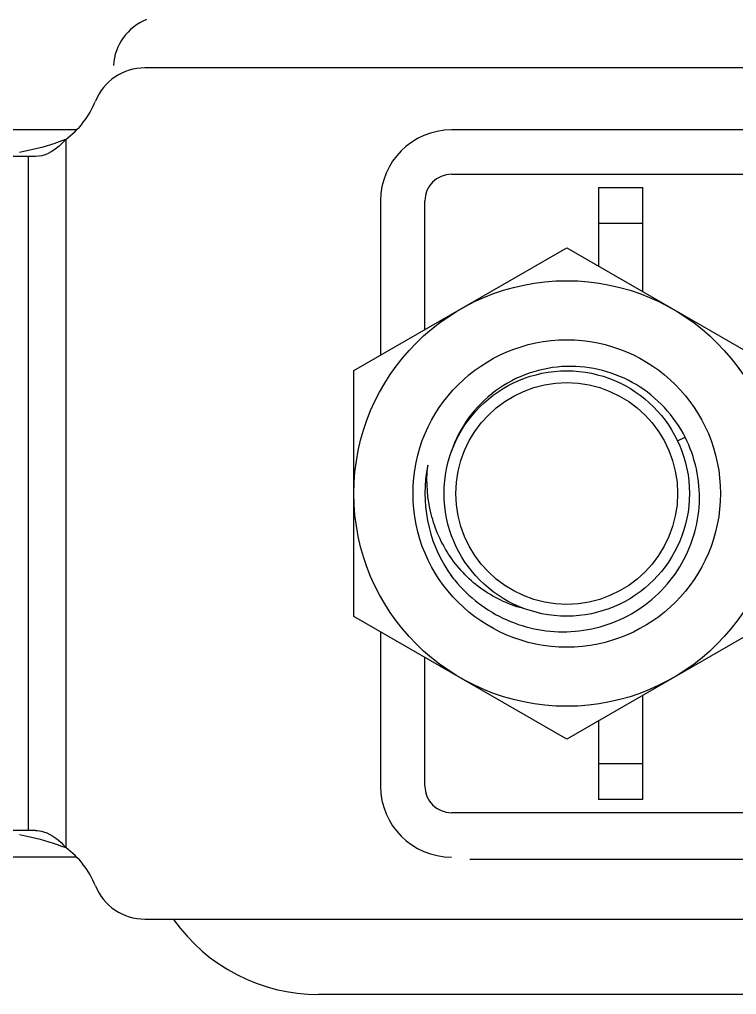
# Model space of a CAD drawing. Extents: x 27938 to 1042331, y -235042 to 1535213.
# Drawn here: x 724770.4 to 725101, y 744770.2 to 745219.8 of the extents above; entities that cross this region are included whole.
import ezdxf

# ---------------------------------------------------------------- set-up
doc = ezdxf.new("R2010")
doc.units = 0
doc.header["$LTSCALE"] = 1000
doc.header["$MEASUREMENT"] = 0

msp = doc.modelspace()

# ---------------------------------------------------------------- linework, layer by layer
for p, q in [((725171.94, 745197.47), (724828.15, 745197.47)), ((724796.6, 745168.85), (724731.7, 745168.85)), ((726415.84, 745168.86), (724969.55, 745168.85)), ((724791.69, 745164.5), (724791.69, 744837.92)), ((724777.79, 745156.59), (724402.81, 745156.59)), ((724774.34, 745156.59), (724774.34, 744845.84)), ((724969.55, 745148.41), (725239.41, 745148.41)), ((725037.42, 745142.28), (725057.86, 745142.28)), ((725037.42, 745142.28), (725037.42, 745106.03)), ((725057.86, 745094.22), (725057.86, 745142.28)), ((724936.84, 745136.14), (724936.84, 745064.95)), ((724957.28, 745076.75), (724957.28, 745136.14)), ((725037.42, 745125.92), (725057.86, 745125.92)), ((724924.57, 745057.87), (725022.7, 745114.52)), ((725022.7, 745114.52), (725120.83, 745057.87)), ((724924.57, 744944.56), (724924.57, 745057.87)), ((725073.78, 745025.51), (725077.29, 745027.18)), ((725022.7, 744887.9), (724924.57, 744944.56)), ((725120.83, 744944.56), (725022.7, 744887.9)), ((724936.84, 744937.48), (724936.84, 744866.28)), ((724957.28, 744866.28), (724957.28, 744925.67)), ((725057.86, 744860.15), (725057.86, 744908.2)), ((725037.42, 744896.4), (725037.42, 744860.15)), ((725057.86, 744876.51), (725037.42, 744876.51)), ((725057.86, 744860.15), (725037.42, 744860.15)), ((725239.41, 744854.02), (724969.55, 744854.02)), ((724777.79, 744845.84), (724402.81, 744845.84)), ((724796.6, 744833.57), (724731.7, 744833.57)), ((726415.84, 744832.71), (724978.05, 744832.43)), ((724828.15, 744804.95), (725171.94, 744804.95)), ((725137.19, 744770.2), (724908.22, 744770.2))]:
    msp.add_line(p, q)
for radius in [98.13, 70.88, 56.57, 51.11]:
    msp.add_circle((725022.7, 745001.21), radius)
for centre, radius, start, end in [((724838.13, 745197.03), 24.53, 112.0243, 176.3478), ((724828.15, 745172.94), 24.53, 90, 157.9757), ((724767.51, 745197.47), 40.89, 306.2515, 337.9757), ((724969.55, 745136.14), 32.71, 90, 180), ((724969.55, 745136.14), 12.27, 90, 180), ((725022.7, 745001.21), 65.4, 168.5415, 213.5415), ((725022.48, 745001.26), 65.17, 168.542, 169.9459), ((725023.11, 745007.36), 64.87, 173.9459, 174.8169), ((725022.83, 745001.2), 65.53, 169.9486, 175.033), ((725022.64, 745001.18), 65.33, 213.5438, 216.97), ((725021.64, 745002.49), 65.24, 214.988, 217.5933), ((724969.55, 744866.28), 32.71, 180, 270), ((724969.55, 744866.28), 12.27, 180, 270), ((724767.51, 744804.95), 40.89, 22.0243, 53.7485), ((724828.15, 744829.48), 24.53, 202.0243, 270), ((724908.22, 744851.97), 81.78, 215.2532, 270)]:
    msp.add_arc(centre, radius, start, end)
for points, knots in [([(724791.69, 745164.5), (724790.02, 745163.83), (724783.08, 745161.3), (724775.89, 745159.5), (724770.38, 745158.51)], [0, 0, 0, 0, 0.242689, 1, 1, 1, 1]), ([(724791.69, 745164.5), (724790.76, 745163.4), (724787.06, 745159.53), (724781.76, 745156.59), (724777.79, 745156.59)], [0, 0, 0, 0, 0.266, 1, 1, 1, 1]), ([(725022.7, 745059.8), (725016.85, 745059.64), (725005.11, 745057.52), (724989.31, 745049.24), (724976.74, 745036.59), (724971.31, 745025.96), (724969.48, 745020.39)], [0, 0, 0, 0, 0.250031, 0.500036, 0.750022, 1, 1, 1, 1]), ([(725077.29, 745027.18), (725072.28, 745037.01), (725056.43, 745054.23), (725033.73, 745060.11), (725022.7, 745059.8)], [0, 0, 0, 0, 0.500108, 1, 1, 1, 1]), ([(725022.7, 744937.44), (725033.02, 744937.71), (725053.89, 744943.47), (725077.04, 744965.93), (725086.59, 744996.76), (725081.97, 745017.99), (725077.29, 745027.18)], [0, 0, 0, 0, 0.250101, 0.50014, 0.750107, 1, 1, 1, 1]), ([(725003.66, 744947.95), (724996.69, 744949.61), (724983.27, 744955.69), (724967.91, 744971.4), (724958.96, 744991.44), (724957.86, 745006.07), (724958.51, 745013.22)], [0, 0, 0, 0, 0.249708, 0.499636, 0.749734, 1, 1, 1, 1]), ([(724969.95, 744962.69), (724976.06, 744954.74), (724992.23, 744941.52), (725012.68, 744937.18), (725022.7, 744937.44)], [0, 0, 0, 0, 0.500072, 1, 1, 1, 1]), ([(724770.38, 744843.92), (724772.24, 744843.58), (724779.47, 744842.1), (724786.58, 744839.97), (724791.69, 744837.92)], [0, 0, 0, 0, 0.255037, 1, 1, 1, 1]), ([(724777.79, 744845.84), (724779.04, 744845.84), (724784.47, 744844.85), (724789.01, 744841.13), (724791.69, 744837.92)], [0, 0, 0, 0, 0.231026, 1, 1, 1, 1])]:
    msp.add_open_spline(points, degree=3, knots=knots)

doc.saveas('drawing.dxf')
